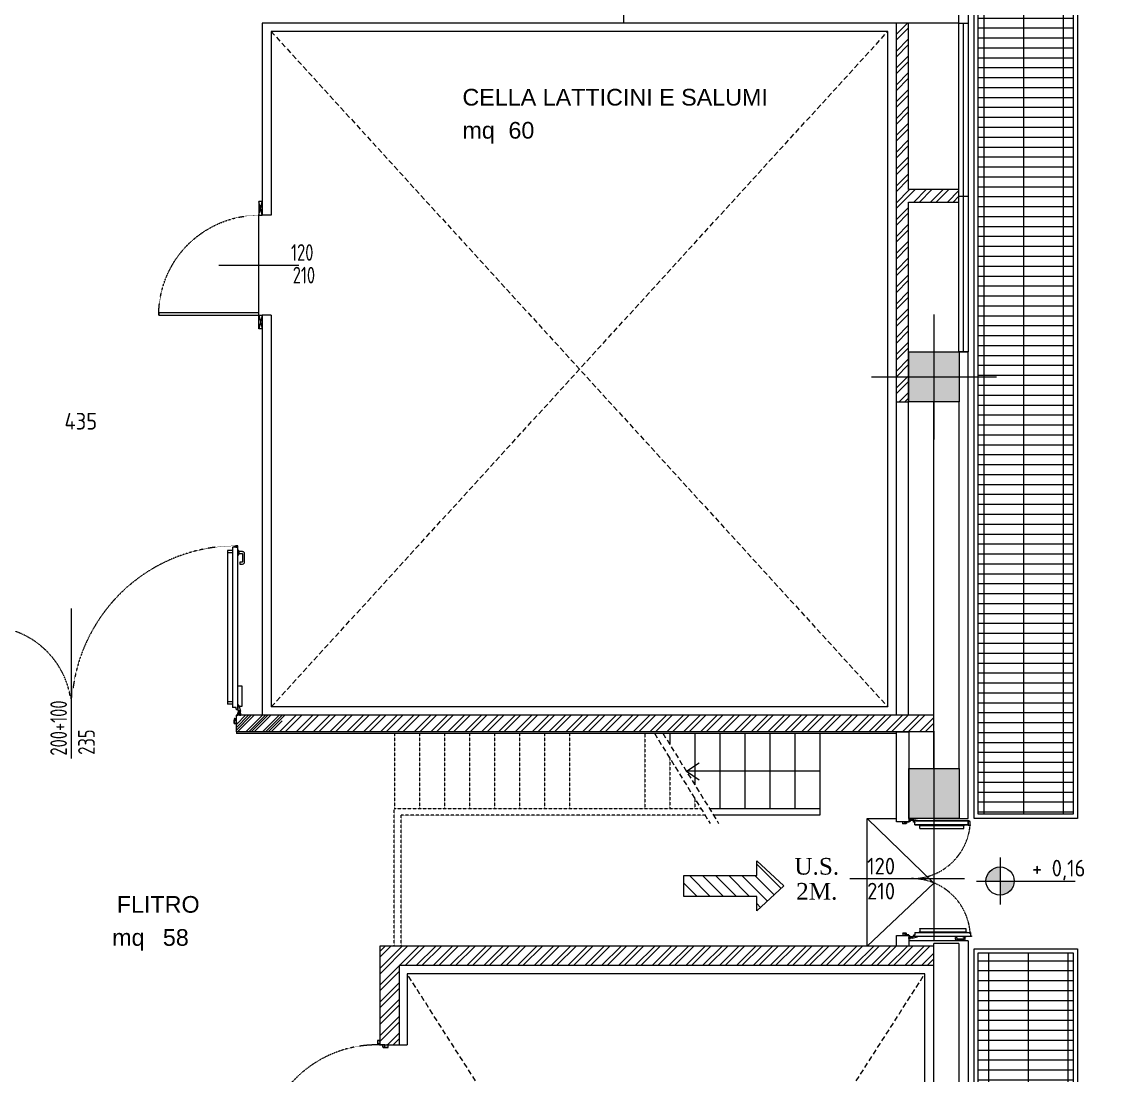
# Model space of a CAD drawing. Header units: millimetres. Extents: x 8265 to 78888, y 1905 to 34251.
# Drawn here: x 44961 to 46272, y 25415 to 26679 of the extents above; entities that cross this region are included whole.
import ezdxf
from ezdxf.enums import TextEntityAlignment as Align

# ---------------------------------------------------------------- set-up
doc = ezdxf.new("R2010")
doc.units = ezdxf.units.MM
for name, pattern in [('HIDDEN', [9.525, 6.35, -3.175]), ('HIDDEN3', [0.25, 0.125, -0.125]), ('HIDDEN4', [0.125, 0.025, -0.1]), ('HIDEGIO', [5000, 2500, -2500]), ('Tratteggio', [1.25, 0.75, -0.5])]:
    doc.linetypes.add(name, pattern=pattern)
doc.layers.get('Defpoints').update_dxf_attribs({"lineweight": 0})
for name, color, linetype, lineweight in [('410_STRUTTURE_001-AM_0', 7, 'Continuous', 0), ('420_MURATURE_001-AM_0', 4, 'Continuous', 0), ('430_TAVOLATI_001-AM_0', 3, 'Continuous', 0), ('435_PARETI_CELLA_001-AM_0', 2, 'Continuous', 0), ('437_RIVESTIMENTI_001-AM_0', 13, 'Continuous', 0), ('439_TESTI_SERRAMENTI_001-AM_0', 11, 'Continuous', 0), ('440_SIMBOLI_001-AM_0', 31, 'Continuous', 0), ('441_SERRAMENTI_001-AM_0', 1, 'Continuous', 0), ('443_GRIGLIE_AERAZIONE_001-AM_0', 6, 'Continuous', 0), ('445_QUOTE_ALTIMETRICHE_001-AM_0', 2, 'Continuous', 0), ('448_RAMPE_SCALE_ASCENS_001-AM_0', 216, 'Continuous', 0), ('454_PROIEZIONI_001-AM_0', 61, 'HIDDEN', 0), ('464_LAY_OUT_TQ_001-AM_0', 2, 'Continuous', 0), ('471_TESTI_POLIGONI_001-AM_0', 221, 'Continuous', 0), ('480_CAMPITURE_SIMB_REI_001-AM_0', 30, 'Continuous', 0), ('AM_0', 7, 'Continuous', 50)]:
    doc.layers.add(name, color=color, linetype=linetype, lineweight=lineweight)
doc.styles.add('AREA', font='arial.ttf', dxfattribs={"height": 30})
doc.styles.add('ROMANTIC', font='romantic.ttf')
doc.styles.get("Standard").update_dxf_attribs({"font": 'isocp.shx'})
doc.dimstyles.new('quote al 100', dxfattribs={"dimscale": 100, "dimtxt": 0.2, "dimasz": 0.1, "dimexe": 0.1, "dimexo": 0.5, "dimgap": 0.1, "dimtad": 0, "dimdec": 0, "dimrnd": 0.5, "dimdsep": 46, "dimtxsty": 'Standard', "dimblk": 'ARCHTICK', "dimcen": 0.1, "dimse1": 1, "dimse2": 1, "dimclrd": 256, "dimclre": 256, "dimclrt": 256, "dimadec": 0, "dimazin": 2, "dimtp": 0.1, "dimtm": 0.1, "dimtfac": 0.71, "dimtdec": 0, "dimtmove": 1, "dimatfit": 1, "dimldrblk": 'DOT', "dimfxl": 1, "dimtzin": 0, "dimlwd": -1, "dimlwe": -1, "dimarcsym": 0})
doc.dimstyles.new('Quote Svl', dxfattribs={"dimscale": 100, "dimtxt": 0.2, "dimasz": 0.15, "dimexe": 0, "dimexo": 0.2, "dimgap": 0.1, "dimtad": 1, "dimdec": 0, "dimrnd": 5, "dimdsep": 46, "dimtxsty": 'Standard', "dimblk": 'ARCHTICK', "dimcen": 0.2, "dimse1": 1, "dimse2": 1, "dimsd1": 1, "dimsd2": 1, "dimclrd": 256, "dimclre": 256, "dimclrt": 256, "dimadec": 0, "dimazin": 2, "dimtp": 0.1, "dimtm": 0.1, "dimtfac": 0.71, "dimtdec": 0, "dimtmove": 0, "dimatfit": 3, "dimldrblk": 'ARCHTICK', "dimfxl": 0, "dimtzin": 0, "dimlwd": -1, "dimlwe": -1, "dimarcsym": 0})

# ---------------------------------------------------------------- blocks, each defined once
blk = doc.blocks.new('FRECCIA US ORIZZONTALE')
h = blk.add_hatch()
h.set_pattern_fill('ANSI31', color=256, scale=7, style=0)
h.set_pattern_definition([(45, (-5619.863, -3114.928), (-15.71545, 15.71545), [])])
h.paths.add_polyline_path([(0, 0), (-60, 65), (-25, 65), (-25, 240), (25, 240), (25, 65), (60, 65)])
blk.add_lwpolyline([(0, 0), (-60, 65), (-25, 65), (-25, 240), (25, 240), (25, 65), (60, 65)], close=True)
blk = doc.blocks.new('US')
at = {"rotation": 270}
blk.add_blockref('FRECCIA US ORIZZONTALE', (50, 0), dxfattribs=at)
blk = doc.blocks.new('Quota serramento H20')
for p in [(-15, 0), (15, 0)]:
    blk.add_attdef('000', text='', height=20, rotation=90).set_placement(p, align=Align.MIDDLE)
blk = doc.blocks.new('PORTA REI CELLA 120 - open 180°')
at = {"layer": '441_SERRAMENTI_001-AM_0', "ltscale": 20}
for p, q in [((0, 3.7), (0, 4.9)), ((0.8, -0.3), (3.8, -0.3)), ((3.9, -2.8), (3.9, -0.5)), ((5.6, -0.3), (5.6, -0.3)), ((64.4, -68.9), (-72.9, -68.9))]:
    blk.add_line(p, q, dxfattribs=at)
at = {"layer": '441_SERRAMENTI_001-AM_0', "linetype": 'ByBlock', "ltscale": 20}
blk.add_line((4.4, -3.5), (9.7, -3.5), dxfattribs=at)
at = {"layer": '441_SERRAMENTI_001-AM_0'}
for p, q in [((-12.3, -273.8), (-12.3, -143)), ((-8.4, -142.7), (-12, -142.7)), ((-8.1, -140.6), (-8.1, -142.4)), ((-6.3, -140.3), (-7.8, -140.3)), ((-6, -146.6), (-6, -140.6)), ((-6, -140.8), (-6, -145.3)), ((-5.5, -136.8), (-5, -136.3)), ((-5.5, -138.3), (-5.5, -136.8)), ((-5, -138.8), (-5.5, -138.3)), ((-5.5, -138.3), (-5.5, -140.3)), ((-5, -136.3), (-2.5, -136.3)), ((-5, -137.5), (-3.5, -137.5)), ((-3.5, -138.8), (-5, -138.8)), ((-2.5, -138.8), (-5, -138.8)), ((-5, -145.3), (-3.1, -138.8)), ((-4, -137.5), (-4.5, -137.5)), ((-4.2, -138.4), (-4.2, -136.8)), ((-2.5, -136.3), (-3.6, -136.3)), ((-2.5, -139.3), (-2.5, -135.3)), ((-2.5, -135.3), (-0.3, -135.3)), ((0, -139.3), (-2.5, -139.3)), ((-2.2, -135.5), (-2.2, -139)), ((0, -135.5), (-2.2, -135.5)), ((-2.2, -139), (-0.3, -139)), ((-0.3, -135.3), (-0.3, -133.8)), ((-0.3, -133.8), (5.7, -133.8)), ((-0.3, -139), (-0.3, -137.8)), ((0, -137.8), (-0.3, -137.8)), ((0, -134), (0, -135.5)), ((5.8, -134), (0, -134)), ((0, -137.8), (0, -139.3)), ((3.9, -132), (3.9, -133.5)), ((4.4, -131.4), (9.7, -131.4)), ((9.7, -131.5), (5.8, -131.5)), ((5.8, -133.7), (5.8, -131.8)), ((6, -131.8), (6, -133.8)), ((8.6, -134), (8.6, -133.9)), ((9.7, -133.9), (8.6, -133.9)), ((8.6, -134), (9.7, -134)), ((9.8, -133.7), (9.8, -131.6)), ((10, -131.6), (10, -133.7)), ((-18.3, -270.3), (-18.3, -146.6)), ((-12.3, -146.6), (-18.3, -146.6)), ((-12.3, -149.6), (-18.3, -149.6)), ((-6, -145.3), (-5, -145.3)), ((-6, -145.9), (-6, -276.3)), ((-3.8, -253.8), (-0.3, -253.8)), ((-3.8, -256.1), (-3.8, -253.8)), ((-0.8, -256.1), (-3.8, -256.1)), ((-0.3, -265.9), (-0.3, -256.6)), ((2, -256.1), (2, -266.4)), ((-12.3, -267.3), (-18.3, -267.3)), ((-12.3, -270.3), (-18.3, -270.3)), ((-12.3, -267.6), (-12.3, -264.9)), ((-12.3, -270.3), (-12.3, -267.6)), ((-8.4, -274.1), (-12, -274.1)), ((-10.9, -274.3), (-10.9, -274.1)), ((-8.4, -274.3), (-10.9, -274.3)), ((-10.4, -274.3), (-9.2, -275.6)), ((-9.2, -275.6), (-9.2, -274.3)), ((-8.9, -274.3), (-8.9, -275.6)), ((-8.4, -274.1), (-8.4, -274.3)), ((-8.1, -276.3), (-8.1, -274.4)), ((-6, -267.6), (-6, -264.9)), ((-6, -264.9), (-4.9, -264.9)), ((-6, -270.3), (-6, -267.6)), ((-4.9, -270.3), (-6, -270.3)), ((-4.9, -264.9), (-4.9, -270.3)), ((-4.9, -266.4), (-0.8, -266.4)), ((-4.9, -267.6), (-4.9, -266.4)), ((-4.9, -268.7), (-4.9, -267.6)), ((-0.3, -268.7), (-4.9, -268.7)), ((-8.9, -275.6), (-9.2, -275.6)), ((-6.3, -276.6), (-7.8, -276.6))]:
    blk.add_line(p, q, dxfattribs=at)
at = {"layer": '441_SERRAMENTI_001-AM_0', "ltscale": 20}
blk.add_lwpolyline([(0, 0.5), (0, 1.4), (-2.2, 1.4), (-2.2, 4.9), (-0.3, 4.9), (-0.3, 3.7), (0, 3.7), (0, 5.1), (-2.5, 5.1), (-2.5, 1.2), (-0.3, 1.2), (-0.3, -0.3), (5.7, -0.3, -0.414214), (5.8, -0.4), (5.8, -3, -0.414214), (5.7, -3.1), (4.1, -3.1), (4.1, -3.3), (4.1, -3.5), (9.7, -3.5, 0.414214), (10, -3.2), (10, -0.3, 0.414214), (9.7, 0), (8.6, 0), (8.6, -0.2), (9.7, -0.2, -0.414214), (9.8, -0.3), (9.8, -3.2, -0.414214), (9.7, -3.3), (5.8, -3.3, 0.414214), (6, -3.1), (6, -0.3, 0.414214), (5.8, 0), (0, 0), (0, 1.2)], format="xyb", dxfattribs=at)
at = {"layer": '441_SERRAMENTI_001-AM_0', "linetype": 'ByBlock', "ltscale": 20}
blk.add_lwpolyline([(4.4, -3.5), (8.4, -3.5)], dxfattribs=at)
at = {"layer": '441_SERRAMENTI_001-AM_0'}
blk.add_lwpolyline([(5.7, -131.8), (4.1, -131.8), (4.1, -131.4), (8.4, -131.4)], dxfattribs=at)
at = {"layer": '441_SERRAMENTI_001-AM_0', "linetype": 'HIDDEN4', "ltscale": 0.2}
blk.add_lwpolyline([(-6, -144.4), (-1, -144.4), (-1, -168.4), (-6, -168.4)], dxfattribs=at)
at = {"layer": '441_SERRAMENTI_001-AM_0', "linetype": 'HIDDEN4'}
blk.add_arc((-3.4, -138.4), 138.2, 88.6966, 268.4846, dxfattribs=at)
at = {"layer": '441_SERRAMENTI_001-AM_0', "ltscale": 20}
for centre, start, end in [((4.1, -0.5), 90, 180), ((4.1, -2.8), 180, 270)]:
    blk.add_arc(centre, 0.25, start, end, dxfattribs=at)
at = {"layer": '441_SERRAMENTI_001-AM_0'}
for centre, radius, start, end in [((-12, -143), 0.3, 90, 180), ((-8.4, -142.4), 0.3, 270, 0), ((-7.8, -140.6), 0.3, 90, 180), ((-6.3, -140.6), 0.3, 0, 90), ((-6, -140.3), 0.5, 270, 0), ((4.1, -132), 0.25, 90, 180), ((4.1, -133.5), 0.25, 180, 270), ((5.7, -131.8), 0.1, 0, 90), ((5.7, -133.7), 0.1, 270, 0), ((5.8, -131.8), 0.25, 0, 90), ((5.8, -133.8), 0.25, 270, 0), ((9.7, -131.6), 0.3, 0, 90), ((9.7, -131.6), 0.15, 0, 90), ((9.7, -133.7), 0.3, 270, 0), ((9.7, -133.7), 0.15, 270, 0), ((-0.8, -256.6), 0.5, 0, 90), ((-0.3, -256.1), 2.3, 0, 90), ((-12, -273.8), 0.3, 180, 270), ((-8.4, -274.4), 0.3, 0, 90), ((-0.8, -265.9), 0.5, 270, 0), ((-0.3, -266.4), 2.3, 270, 0), ((-7.8, -276.3), 0.3, 180, 270), ((-6.3, -276.3), 0.3, 270, 0)]:
    blk.add_arc(centre, radius, start, end, dxfattribs=at)
blk = doc.blocks.new('SUP-LOC')
at = {"style": 'AREA'}
blk.add_text('mq', height=20, dxfattribs=at).set_placement((7.7, -17.4))
for tag, p in [('NAME_LOC', (7.7, 22.3)), ('AREA_AREA', (62.9, -17.4))]:
    blk.add_attdef(tag, p, '', height=20, dxfattribs=at)
blk = doc.blocks.new('PORTA-CELLA_GIR-120')
blk.add_line((60, -52), (60, 44))
at = {"linetype": 'HIDDEN4'}
blk.add_line((0, -4), (120, -4), dxfattribs=at)
at = {"linetype": 'Continuous'}
for points in [[(0, 0), (-16.5, -4)], [(0, -4), (-16.5, 0)], [(120, -4), (136.5, 0)], [(120, 0), (136.5, -4)]]:
    blk.add_lwpolyline(points, dxfattribs=at)
for points in [[(0, 0), (-16.5, 0), (-16.5, -4), (0, -4)], [(120, 0), (136.5, 0), (136.5, -4), (120, -4)]]:
    blk.add_lwpolyline(points, close=True, dxfattribs=at)
blk.add_lwpolyline([(0, -4), (3, -4), (3, -124), (0, -124)], close=True)
at = {"linetype": 'HIDDEN4'}
blk.add_arc((0, -4), 120, 270, 0, dxfattribs=at)
blk = doc.blocks.new('SUP-LOC1')
at = {"color": 0, "style": 'AREA'}
blk.add_text('mq', height=40, dxfattribs=at).set_placement((4.3, -34.8))
for tag, p in [('NAME_LOC', (15.4, 44.6)), ('AREA_AREA', (125.9, -34.8))]:
    blk.add_attdef(tag, p, '', height=40, dxfattribs=at)
blk = doc.blocks.new('_ArchTick')
at = {"layer": 'AM_0', "color": 0, "const_width": 0.15}
blk.add_lwpolyline([(-0.5, -0.5), (0.5, 0.5)], dxfattribs=at)
blk = doc.blocks.new('*D291')
at = {"layer": '464_LAY_OUT_TQ_001-AM_0', "transparency": 16777216}
for p, q in [((46325.3, 27352.8), (46325.3, 23131.8)), ((46325.3, 19367.4), (46325.3, 22984.1))]:
    blk.add_line(p, q, dxfattribs=at)
at = {"layer": 'Defpoints', "color": 0, "transparency": 16777216}
for p in [(46098.3, 27352.8, -17.9), (46325.3, 27352.8), (46095.6, 19367.4, -17.9)]:
    blk.add_point(p, dxfattribs=at)
at = {"layer": '464_LAY_OUT_TQ_001-AM_0', "transparency": 16777216, "xscale": 30, "yscale": 30, "zscale": 30}
for p, rotation in [((46325.3, 27352.8), 90), ((46325.3, 19367.4), 270)]:
    blk.add_blockref('_ArchTick', p, dxfattribs=dict(at, rotation=rotation))
at = {"layer": '464_LAY_OUT_TQ_001-AM_0', "transparency": 16777216, "insert": (46325.3, 23058), "char_height": 50, "attachment_point": 5, "rotation": 90}
blk.add_mtext('7986', dxfattribs=at)
blk = doc.blocks.new('_Dot')
at = {"color": 0, "linetype": 'ByBlock', "lineweight": -2}
blk.add_line((-0.5, 0), (-1, 0), dxfattribs=at)
at = {"color": 0, "linetype": 'ByBlock', "const_width": 0.5}
blk.add_lwpolyline([(-0.25, 0, 1), (0.25, 0, 1)], format="xyb", close=True, dxfattribs=at)
blk = doc.blocks.new('*D273')
at = {"layer": 'Defpoints', "color": 0, "transparency": 16777216}
for p in [(44813.7, 26179.3, 5.5), (45248.7, 26179.6, -17.8), (45248.7, 26179.6)]:
    blk.add_point(p, dxfattribs=at)
at = {"layer": '464_LAY_OUT_TQ_001-AM_0', "transparency": 16777216, "insert": (45031.2, 26199.6), "char_height": 20, "attachment_point": 5}
blk.add_mtext('435', dxfattribs=at)
blk = doc.blocks.new('*D274')
at = {"layer": 'Defpoints', "color": 0, "transparency": 16777216}
for p in [(45304.2, 27299.7, -21), (45305.1, 26677.4, -1.3), (45315.4, 26677.4)]:
    blk.add_point(p, dxfattribs=at)
at = {"layer": '464_LAY_OUT_TQ_001-AM_0', "transparency": 16777216, "insert": (45295.4, 26988.5), "char_height": 20, "attachment_point": 5, "rotation": 90}
blk.add_mtext('620', dxfattribs=at)
blk = doc.blocks.new('QUOTA_ALT')
for points in [[(0, 0), (0, 22.5, 0.414214), (-22.5, 0)], [(22.5, 0), (0, 0), (0, -22.5, 0.414214)]]:
    blk.add_hatch(color=256).paths.add_polyline_path(points)
for p, q in [((0, 37.5), (0, -37.5)), ((-37.5, 0), (120, 0))]:
    blk.add_line(p, q)
blk.add_circle((0, 0), 22.5)
blk.add_attdef('QUOTA', text='', height=22.5).set_placement((120, 7.5), align=Align.RIGHT)

msp = doc.modelspace()

# ---------------------------------------------------------------- hatches: boundary and pattern name
at = {"layer": '410_STRUTTURE_001-AM_0'}
for points in [[(46024.6, 26222.8), (46024.6, 26282.8), (46084.8, 26282.8), (46084.8, 26222.8)], [(46024.6, 25722.8), (46024.6, 25782.8), (46084.8, 25782.8), (46084.8, 25722.8)]]:
    msp.add_hatch(color=256, dxfattribs=at).paths.add_polyline_path(points)
at = {"layer": '443_GRIGLIE_AERAZIONE_001-AM_0'}
h = msp.add_hatch(dxfattribs=at)
h.set_pattern_fill('GRATE', color=253, scale=15, style=0)
h.set_pattern_definition([(0, (34637.194, 18313.302), (0, 11.90625), []), (90, (34637.194, 18313.3), (-47.625, 3e-15), [])])
h.paths.add_polyline_path([(46221.8, 26788), (46107.8, 26788), (46107.8, 25728), (46221.8, 25728)])
h = msp.add_hatch(dxfattribs=at)
h.set_pattern_fill('GRATE', color=253, scale=15, style=0)
h.set_pattern_definition([(0, (49692.392, 18313.302), (0, 11.90625), []), (90, (49692.39, 18313.3), (-47.625, 3e-15), [])])
h.paths.add_polyline_path([(46221.8, 25561.6), (46107.8, 25561.6), (46107.8, 23203), (46221.8, 23203)])
at = {"layer": '480_CAMPITURE_SIMB_REI_001-AM_0'}
h = msp.add_hatch(dxfattribs=at)
h.set_pattern_fill('ANSI32', color=256, scale=1.5, style=0)
h.set_pattern_definition([(45, (27386.123, 12328.103), (-10.102788, 10.102788), []), (45, (27392.858, 12328.103), (-10.102788, 10.102788), [])])
h.paths.add_polyline_path([(41241.6, 27302.2), (41244.6, 27302.2), (41244.6, 27322.2), (41229.6, 27322.2), (41229.6, 27255.2), (41264.6, 27255.2), (41264.6, 27272.2), (41241.6, 27272.2)])
h.paths.add_polyline_path([(41264.4, 27082), (41244.4, 27082), (41244.4, 26283.2), (41264.4, 26283)])
h.paths.add_polyline_path([(41910.9, 26242.2), (41890.9, 26242.2), (41890.9, 26243.1), (41334.6, 26243.1), (41334.6, 26223.2), (41910.9, 26223.2)])
h.paths.add_polyline_path([(41910.9, 26591.8), (41890.9, 26591.8), (41890.9, 26243.1), (41910.9, 26243.1)])
h.paths.add_polyline_path([(42120.3, 26591.8), (41910.9, 26591.8), (41910.9, 26571.8), (42120.3, 26571.8)])
h.paths.add_polyline_path([(42712.3, 26591.8), (42254.3, 26591.8), (42254.3, 26571.8), (42692.3, 26571.8), (42692.3, 26571.8), (42712.3, 26571.8)])
h.paths.add_polyline_path([(42712.3, 26302.7), (42712.3, 26571.8), (42692.3, 26571.8), (42692.3, 26282.8), (42712.3, 26282.8)])
h.paths.add_polyline_path([(42727, 26302.7), (42712.3, 26302.7), (42712.3, 26282.8), (42727, 26282.8)])
h.paths.add_polyline_path([(42965.7, 26302.8), (42945.7, 26302.8), (42931, 26302.8), (42931, 26282.8), (42965.7, 26282.8)])
h.paths.add_polyline_path([(42965.7, 26508.4), (42945.7, 26508.4), (42945.7, 26302.8), (42965.7, 26302.8)])
h.paths.add_polyline_path([(43363.3, 26508.4), (42965.7, 26508.4), (42965.7, 26488.4), (43363.3, 26488.4)])
h.paths.add_polyline_path([(44271.5, 26508.4), (43500.3, 26508.4), (43500.3, 26488.4), (44271.5, 26488.4)])
h.paths.add_polyline_path([(44812.1, 26508.4), (44408.5, 26508.4), (44408.5, 26488.4), (44812.1, 26488.4)])
h.paths.add_polyline_path([(44812.1, 26488.4), (44792.1, 26488.4), (44792.1, 25480.4), (44812.1, 25480.4)])
h.paths.add_polyline_path([(44922.3, 25846.8), (44812.1, 25846.8), (44812.1, 25826.8), (44922.3, 25826.8)])
h.paths.add_polyline_path([(46054.6, 25846.8), (45217.8, 25846.8), (45217.8, 25826.8), (46054.6, 25826.8)])
h.paths.add_polyline_path([(45413, 25546.5), (45389.8, 25546.5), (45389.8, 25451.5), (45413, 25451.5)])
h.paths.add_polyline_path([(46054.6, 25569.8), (45389.8, 25569.8), (45389.8, 25546.5), (46054.6, 25546.5)])
h.paths.add_polyline_path([(45413, 25317.5), (45389.8, 25317.5), (45389.8, 25016), (45413, 25016)])
h.paths.add_polyline_path([(45389.8, 25039.2), (45376.7, 25039.2), (45376.7, 25016), (45389.8, 25016)])
h.paths.add_polyline_path([(45175.7, 25039.2), (45062.2, 25039.2), (45062.2, 25016), (45175.7, 25016)])
h.paths.add_polyline_path([(44928.2, 25039.2), (44792.1, 25039.2), (44792.1, 25016), (44928.2, 25016)])
h.paths.add_polyline_path([(44812.1, 25276.4), (44792.1, 25276.4), (44792.1, 25039.2), (44812.1, 25039.2)])
h = msp.add_hatch(dxfattribs=at)
h.set_pattern_fill('ANSI32', color=256, scale=1.5, style=0)
h.set_pattern_definition([(45, (33295.03, 18313.833), (-10.102788, 10.102788), []), (45, (33301.766, 18313.833), (-10.102788, 10.102788), [])])
h.paths.add_polyline_path([(46024.1, 26462.5), (46084.6, 26462.5), (46084.6, 26477.5), (46024.1, 26477.5), (46024.1, 26677.4), (46009.1, 26677.4), (46009.1, 26222.8), (46024.1, 26222.8)])
h = msp.add_hatch(dxfattribs=at)
h.set_pattern_fill('ANSI32', color=256, scale=1.5, style=0)
h.set_pattern_definition([(45, (35456.603, 18313.833), (-10.102788, 10.102788), []), (45, (35463.338, 18313.833), (-10.102788, 10.102788), [])])
h.paths.add_polyline_path([(45272.8, 25846.8), (45217.8, 25846.8), (45217.8, 25826.8), (45272.8, 25826.8)])

# ---------------------------------------------------------------- linework, layer by layer
at = {"layer": '410_STRUTTURE_001-AM_0'}
for p, q in [((46054.7, 26177.8), (46054.7, 26327.8)), ((45979.6, 26252.8), (46129.8, 26252.8)), ((46054.7, 25721), (46054.7, 25827.8))]:
    msp.add_line(p, q, dxfattribs=at)
for points in [[(46024.6, 26222.8), (46024.6, 26282.8), (46084.8, 26282.8), (46084.8, 26222.8)], [(46024.6, 25722.8), (46024.6, 25782.8), (46084.8, 25782.8), (46084.8, 25722.8)]]:
    msp.add_lwpolyline(points, close=True, dxfattribs=at)
at = {"layer": '420_MURATURE_001-AM_0'}
for p, q in [((45682.8, 26677.4), (45682.8, 27331.6)), ((46084.6, 26677.4), (46084.6, 27102.5)), ((46084.6, 26677.4), (45682.8, 26677.4)), ((46054.6, 25782.8), (46054.6, 26222.8)), ((46084.8, 25782.8), (46084.8, 26222.8)), ((46054.6, 25722.8), (46084.6, 25722.8)), ((46054.6, 24779.5), (46054.6, 25573.1)), ((46084.6, 25573.1), (46084.6, 24782.8))]:
    msp.add_line(p, q, dxfattribs=at)
at = {"layer": '420_MURATURE_001-AM_0', "linetype": 'ByBlock'}
msp.add_line((46084.6, 25573.1), (46054.6, 25573.1), dxfattribs=at)
at = {"layer": '430_TAVOLATI_001-AM_0', "linetype": 'Continuous'}
for p, q in [((46095.6, 27102.5), (46095.6, 26677.4)), ((46024.1, 26677.4), (46009.1, 26677.4)), ((46009.1, 26677.4), (46009.1, 26222.8)), ((46084.6, 26677.4), (46095.6, 26677.4)), ((46024.1, 26222.8), (46024.1, 26462.5)), ((46084.6, 26283), (46095.6, 26283)), ((46084.6, 26283), (46084.6, 26282.8)), ((46095.6, 25722.8), (46095.6, 26283)), ((46009.1, 26222.8), (46009.1, 25846.8)), ((46024.1, 25846.8), (46024.1, 26222.8)), ((46084.8, 25722.8), (46095.6, 25722.8)), ((46095.6, 25576), (46024.6, 25576)), ((46095.6, 25576), (46095.7, 23192.1))]:
    msp.add_line(p, q, dxfattribs=at)
at = {"layer": '430_TAVOLATI_001-AM_0'}
for p, q in [((46054.6, 25846.8), (45217.8, 25846.8)), ((46054.6, 25826.8), (45217.8, 25826.8)), ((46009.6, 25569.8), (46009.6, 25582.6)), ((46009.6, 25582.6), (46024.6, 25582.6)), ((46024.6, 25582.6), (46024.6, 25569.8))]:
    msp.add_line(p, q, dxfattribs=at)
at = {"layer": '430_TAVOLATI_001-AM_0', "linetype": 'HIDEGIO'}
for p, q in [((45217.8, 25826.8), (45217.8, 25846.8)), ((45389.8, 25569.8), (45389.8, 25451.5)), ((46054.6, 25569.8), (45389.8, 25569.8)), ((45413, 25546.5), (45413, 25451.5)), ((46054.6, 25546.5), (45413, 25546.5)), ((45389.8, 25451.5), (45413.1, 25451.5))]:
    msp.add_line(p, q, dxfattribs=at)
at = {"layer": '430_TAVOLATI_001-AM_0', "linetype": 'Continuous'}
for points in [[(46024.1, 26477.5), (46024.1, 26677.4)], [(46024.1, 26462.5), (46084.6, 26462.5), (46084.6, 26477.5), (46024.1, 26477.5)]]:
    msp.add_lwpolyline(points, dxfattribs=at)
at = {"layer": '430_TAVOLATI_001-AM_0'}
msp.add_lwpolyline([(46009.6, 25719), (46009.6, 25826.8), (46024.6, 25826.8), (46024.6, 25719), (46009.6, 25719)], dxfattribs=at)
at = {"layer": '435_PARETI_CELLA_001-AM_0', "linetype": 'ByBlock'}
for p, q in [((45682.8, 26677.4), (45248.7, 26677.4)), ((45248.7, 26677.4), (45248.7, 26446.8)), ((45248.7, 26677.4), (45248.7, 26446.8)), ((45999.4, 26667.4), (45259.4, 26667.4)), ((45259.4, 26667.4), (45259.4, 26446.8)), ((45999.4, 25856.8), (45999.4, 26667.4)), ((45259.4, 26446.7), (45248.7, 26446.7)), ((45259.4, 26326.8), (45248.7, 26326.8)), ((45248.7, 26326.8), (45248.7, 25846.8)), ((45259.4, 26326.8), (45259.5, 25856.8)), ((45999.4, 25856.8), (45259.5, 25856.8)), ((46043.6, 25536.5), (45422.6, 25536.5)), ((45422.6, 25536.5), (45422.6, 25451.5)), ((46043.6, 24793.5), (46043.6, 25536.5)), ((45413.1, 25451.5), (45422.6, 25451.5))]:
    msp.add_line(p, q, dxfattribs=at)
at = {"layer": '435_PARETI_CELLA_001-AM_0', "linetype": 'HIDDEN'}
for p, q in [((45259.4, 26667.4), (45999.4, 25856.8)), ((45259.5, 25856.8), (45999.4, 26667.4)), ((45422.6, 24565.4), (46043.6, 25536.5)), ((46043.6, 24565.4), (45422.6, 25536.5))]:
    msp.add_line(p, q, dxfattribs=at)
at = {"layer": '437_RIVESTIMENTI_001-AM_0'}
for p in [(45217.8, 25826.8), (46009.6, 25824.8)]:
    msp.add_line(p, (45217.8, 25824.8), dxfattribs=at)
at = {"layer": '440_SIMBOLI_001-AM_0'}
for p, q in [((46089.7, 26677.4), (46089.7, 26283)), ((46084.6, 26469.8), (46095.6, 26469.8))]:
    msp.add_line(p, q, dxfattribs=at)
msp.add_lwpolyline([(46084.6, 26677.4), (46095.6, 26677.4), (46095.6, 26283), (46084.6, 26283), (46084.6, 26677.4)], dxfattribs=at)
at = {"layer": '441_SERRAMENTI_001-AM_0', "linetype": 'Continuous'}
for p, q in [((45213.3, 26048.3), (45213.3, 25856.5)), ((45217.2, 26048.6), (45213.6, 26048.6)), ((45214.7, 26048.8), (45214.7, 26048.6)), ((45217.2, 26048.8), (45214.7, 26048.8)), ((45215.2, 26048.8), (45216.4, 26050.1)), ((45216.7, 26050.1), (45216.4, 26050.1)), ((45216.4, 26050.1), (45216.4, 26048.8)), ((45216.7, 26048.8), (45216.7, 26050.1)), ((45217.2, 26048.6), (45217.2, 26048.8)), ((45217.5, 26049.7), (45217.5, 26047.9)), ((45219.3, 26050), (45217.8, 26050)), ((45219.6, 25858.3), (45219.6, 26049.7)), ((45213.3, 26044.7), (45207.3, 26044.7)), ((45207.3, 26044.7), (45207.3, 25860.1)), ((45213.3, 26041.7), (45207.3, 26041.7)), ((45213.3, 26044.7), (45213.3, 26042)), ((45213.3, 26042), (45213.3, 26039.3)), ((45219.6, 26044.7), (45219.6, 26042)), ((45220.7, 26044.7), (45219.6, 26044.7)), ((45219.6, 26042), (45219.6, 26039.3)), ((45219.6, 26039.3), (45220.7, 26039.3)), ((45220.7, 26039.3), (45220.7, 26044.7)), ((45225.3, 26043.2), (45220.7, 26043.2)), ((45220.7, 26043.2), (45220.7, 26042)), ((45220.7, 26042), (45220.7, 26040.9)), ((45220.7, 26040.9), (45224.8, 26040.9)), ((45225.3, 26040.4), (45225.3, 26031.1)), ((45227.6, 26030.6), (45227.6, 26040.9)), ((45224.8, 26030.6), (45221.8, 26030.6)), ((45221.8, 26030.6), (45221.8, 26028.3)), ((45221.8, 26028.3), (45225.3, 26028.3)), ((45020.1, 25795), (45020.1, 25975)), ((45213.3, 25863.1), (45207.3, 25863.1)), ((45213.3, 25860.1), (45207.3, 25860.1)), ((45217.2, 25856.2), (45213.6, 25856.2)), ((45217.5, 25854.1), (45217.5, 25855.9)), ((45219.3, 25853.8), (45217.8, 25853.8)), ((45223.1, 25849.3), (45219.1, 25849.3)), ((45219.1, 25849.3), (45219.1, 25847)), ((45219.4, 25849), (45222.9, 25849)), ((45219.4, 25846.8), (45219.4, 25849)), ((45219.6, 25860.1), (45219.6, 25854.1)), ((45219.6, 25858.8), (45220.6, 25858.8)), ((45219.6, 25854.3), (45219.6, 25858.8)), ((45220.1, 25852.3), (45220.1, 25853.8)), ((45220.6, 25852.3), (45220.1, 25851.8)), ((45220.1, 25851.8), (45220.1, 25849.3)), ((45220.1, 25849.3), (45220.1, 25850.4)), ((45220.6, 25858.8), (45222.6, 25851.8)), ((45222.1, 25852.3), (45220.6, 25852.3)), ((45222.2, 25851), (45220.6, 25851)), ((45221.4, 25851.8), (45221.4, 25850.3)), ((45221.4, 25850.8), (45221.4, 25851.3)), ((45222.6, 25851.8), (45222.1, 25852.3)), ((45222.6, 25850.3), (45222.6, 25851.8)), ((45222.6, 25849.3), (45222.6, 25851.8)), ((45222.9, 25849), (45222.9, 25847)), ((45223.1, 25846.8), (45223.1, 25849.3)), ((45215.2, 25842.4), (45215.2, 25837.1)), ((45215.3, 25837.1), (45215.3, 25841)), ((45217.5, 25836.9), (45215.5, 25836.9)), ((45215.5, 25836.8), (45217.5, 25836.8)), ((45215.6, 25840.7), (45217.6, 25840.7)), ((45217.5, 25841), (45215.7, 25841)), ((45215.8, 25842.9), (45217.3, 25842.9)), ((45219.1, 25847), (45217.6, 25847)), ((45217.6, 25847), (45217.6, 25841.1)), ((45217.8, 25838.1), (45217.7, 25838.1)), ((45217.7, 25837.1), (45217.7, 25838.1)), ((45217.8, 25846.8), (45219.4, 25846.8)), ((45217.8, 25841), (45217.8, 25846.8)), ((45217.8, 25838.1), (45217.8, 25837.1)), ((45222.9, 25847), (45221.7, 25847)), ((45221.7, 25846.8), (45221.7, 25847)), ((45221.7, 25846.8), (45223.1, 25846.8))]:
    msp.add_line(p, q, dxfattribs=at)
at = {"layer": '441_SERRAMENTI_001-AM_0', "extrusion": (0, 0, -1)}
for p, q in [((46017.1, 25716.5), (46017.1, 25718.5)), ((46017.9, 25718.6), (46017.2, 25718.6)), ((46017.3, 25716.7), (46017.3, 25718.3)), ((46017.9, 25718.4), (46017.4, 25718.4)), ((46017.9, 25718.4), (46017.9, 25718.6)), ((46019.8, 25716.8), (46019.8, 25718.5)), ((46024.5, 25718.6), (46020, 25718.6)), ((46024.6, 25718.4), (46020.1, 25718.4)), ((46020.1, 25716.9), (46020.1, 25718.3)), ((46021.7, 25718.2), (46021.7, 25717.1)), ((46024.6, 25722.6), (46024.6, 25721.6)), ((46024.8, 25721.6), (46024.6, 25721.6)), ((46024.6, 25718.7), (46024.6, 25719.8)), ((46024.7, 25722.8), (46026.3, 25722.8)), ((46024.7, 25720), (46026.1, 25720)), ((46024.8, 25722.5), (46024.8, 25721.6)), ((46024.8, 25718.6), (46024.8, 25719.7)), ((46024.9, 25722.5), (46026.1, 25722.5)), ((46024.9, 25719.8), (46026.3, 25719.8)), ((46026.2, 25720.1), (46026.2, 25722.5)), ((46026.4, 25719.9), (46026.4, 25722.6)), ((46028.3, 25722.4), (46026.4, 25722.4)), ((46028.3, 25720.5), (46026.4, 25720.5)), ((46028.5, 25721.5), (46027.3, 25721.5)), ((46027.9, 25722.1), (46027.9, 25720.9)), ((46028.7, 25722), (46028.3, 25722.4)), ((46028.3, 25720.5), (46028.7, 25720.9)), ((46028.8, 25720.4), (46028.3, 25720.5)), ((46028.4, 25722.3), (46034.8, 25720.8)), ((46028.7, 25720.9), (46028.7, 25722)), ((46029.9, 25720.4), (46028.8, 25720.4)), ((46029.9, 25718.6), (46029.9, 25719.9)), ((46030, 25718.6), (46030, 25719.9)), ((46096.9, 25720), (46030.1, 25720)), ((46096.9, 25719.9), (46030.1, 25719.9)), ((46031.5, 25718.6), (46030.1, 25718.6)), ((46031.5, 25718.5), (46030.1, 25718.5)), ((46031.6, 25715.5), (46031.6, 25718.3)), ((46031.8, 25715.5), (46031.8, 25718.3)), ((46034.8, 25720), (46034.8, 25720.8)), ((46095.8, 25715.5), (46095.8, 25719.2)), ((46095.9, 25715.3), (46095.9, 25719.3)), ((46098.2, 25719.3), (46095.9, 25719.3)), ((46096.9, 25719.4), (46096, 25719.4)), ((46097, 25719.4), (46097, 25719.9)), ((46097.1, 25719.3), (46097.1, 25719.9)), ((46098.2, 25715.3), (46098.2, 25719.3)), ((46021.4, 25716.4), (46017.2, 25716.4)), ((46021.4, 25716.6), (46017.4, 25716.6)), ((46021.4, 25716.8), (46020.1, 25716.8)), ((46021.4, 25716.4), (46021.4, 25716.8)), ((46021.5, 25716.8), (46021.4, 25716.8)), ((46095.8, 25715.4), (46031.8, 25715.4)), ((46031.8, 25715.3), (46095.9, 25715.3)), ((46036.9, 25714.7), (46036.9, 25715.3)), ((46037.1, 25714.6), (46091, 25714.6)), ((46037.7, 25711), (46037.7, 25714.6)), ((46037.8, 25710.8), (46090.3, 25710.8)), ((46090.4, 25711), (46090.4, 25714.6)), ((46091.2, 25714.7), (46091.2, 25715.3)), ((46095.6, 25714.6), (46095.6, 25715.3)), ((46095.9, 25715.3), (46095.6, 25715.3)), ((46098.6, 25714.6), (46095.6, 25714.6)), ((46098.6, 25715.3), (46098.2, 25715.3)), ((46098.6, 25714.6), (46098.6, 25715.3)), ((46031.6, 25586.2), (46031.6, 25583.3)), ((46031.8, 25586.3), (46098.3, 25586.3)), ((46031.8, 25586.2), (46098.3, 25586.2)), ((46031.8, 25586.2), (46031.8, 25583.3)), ((46036.9, 25586.9), (46036.9, 25586.3)), ((46037.1, 25587.1), (46093.6, 25587.1)), ((46037.7, 25590.7), (46037.7, 25587.1)), ((46037.8, 25590.8), (46092.8, 25590.8)), ((46093, 25590.7), (46093, 25587.1)), ((46093.7, 25586.9), (46093.7, 25586.3)), ((46098.4, 25586.2), (46098.4, 25582.3)), ((46098.5, 25586.2), (46098.5, 25582.3)), ((46017.1, 25585.1), (46017.1, 25583.1)), ((46021.4, 25585.2), (46017.2, 25585.2)), ((46017.9, 25583), (46017.2, 25583)), ((46017.3, 25584.9), (46017.3, 25583.3)), ((46021.4, 25585), (46017.4, 25585)), ((46017.9, 25583.2), (46017.4, 25583.2)), ((46017.9, 25583.2), (46017.9, 25583)), ((46019.8, 25584.8), (46019.8, 25583.1)), ((46024.5, 25583), (46020, 25583)), ((46021.4, 25584.8), (46020.1, 25584.8)), ((46020.1, 25584.7), (46020.1, 25583.3)), ((46024.6, 25583.2), (46020.1, 25583.2)), ((46021.4, 25585.2), (46021.4, 25584.8)), ((46021.5, 25584.8), (46021.4, 25584.8)), ((46021.7, 25583.4), (46021.7, 25584.5)), ((46024.6, 25582.9), (46024.6, 25581.8)), ((46024.8, 25580), (46024.6, 25580)), ((46024.6, 25579), (46024.6, 25580)), ((46024.7, 25581.6), (46026.1, 25581.6)), ((46024.7, 25578.8), (46026.3, 25578.8)), ((46024.8, 25583), (46024.8, 25581.9)), ((46024.8, 25579.1), (46024.8, 25580)), ((46024.9, 25581.8), (46026.3, 25581.8)), ((46024.9, 25579.1), (46026.1, 25579.1)), ((46026.2, 25581.5), (46026.2, 25579.1)), ((46026.4, 25581.7), (46026.4, 25579)), ((46028.3, 25581.1), (46026.4, 25581.1)), ((46028.3, 25579.2), (46026.4, 25579.2)), ((46028.5, 25580.2), (46027.3, 25580.2)), ((46027.9, 25579.6), (46027.9, 25580.8)), ((46028.8, 25581.2), (46028.3, 25581.1)), ((46028.3, 25581.1), (46028.7, 25580.7)), ((46028.7, 25579.6), (46028.3, 25579.2)), ((46028.4, 25579.3), (46034.8, 25580.8)), ((46028.7, 25580.7), (46028.7, 25579.6)), ((46029.9, 25581.2), (46028.8, 25581.2)), ((46029.9, 25583), (46029.9, 25581.7)), ((46030, 25583), (46030, 25581.7)), ((46031.5, 25583.1), (46030.1, 25583.1)), ((46031.5, 25583), (46030.1, 25583)), ((46030.1, 25581.7), (46099.5, 25581.7)), ((46030.1, 25581.6), (46099.5, 25581.6)), ((46034.8, 25581.6), (46034.8, 25580.8)), ((46080.5, 25578.5), (46080.5, 25580.2)), ((46080.5, 25580.2), (46082, 25580.2)), ((46082, 25580.2), (46082, 25578.5)), ((46082, 25578.5), (46090.3, 25578.5)), ((46090.3, 25577), (46082, 25577)), ((46089, 25580.8), (46089, 25581.6)), ((46093.2, 25580.8), (46089, 25580.8)), ((46090.3, 25580.8), (46090.3, 25578.5)), ((46091.8, 25580.8), (46091.8, 25578.5)), ((46093.2, 25581.6), (46093.2, 25580.8)), ((46098.5, 25582.3), (46099.5, 25582.3)), ((46098.5, 25582.2), (46099.5, 25582.2)), ((46099.5, 25582.1), (46099.5, 25581.7)), ((46099.6, 25582.1), (46099.6, 25581.7))]:
    msp.add_line(p, q, dxfattribs=at)
at = {"layer": '441_SERRAMENTI_001-AM_0'}
msp.add_line((45953.8, 25650.8), (46091.1, 25650.8), dxfattribs=at)
at = {"layer": '441_SERRAMENTI_001-AM_0', "linetype": 'Continuous'}
for points in [[(45219.6, 25857.9), (45224.6, 25857.9), (45224.6, 25881.9), (45219.6, 25881.9)], [(45215.6, 25841.1), (45215.6, 25842.7), (45215.2, 25842.7), (45215.2, 25838.4)]]:
    msp.add_lwpolyline(points, dxfattribs=at)
at = {"layer": '441_SERRAMENTI_001-AM_0', "linetype": 'HIDDEN4'}
for centre, radius, start, end in [((45217.6, 25852.4, -14.4), 197.6, 89.7333, 180.1222), ((44918.8, 25852, 5.7), 101.3, 0.5772, 173.6486)]:
    msp.add_arc(centre, radius, start, end, dxfattribs=at)
at = {"layer": '441_SERRAMENTI_001-AM_0', "linetype": 'Continuous'}
for centre, radius, start, end in [((45213.6, 26048.3, -4.3), 0.3, 90, 180), ((45217.2, 26048.9, -4.3), 0.3, 270, 0), ((45217.8, 26049.7, -4.3), 0.3, 90, 180), ((45219.3, 26049.7, -4.3), 0.3, 0, 90), ((45224.8, 26040.4, -4.3), 0.5, 0, 90), ((45225.3, 26040.9, -4.3), 2.3, 0, 90), ((45224.8, 26031.1, -4.3), 0.5, 270, 0), ((45225.3, 26030.6, -4.3), 2.3, 270, 0), ((45213.6, 25856.5, -4.3), 0.3, 180, 270), ((45217.2, 25855.9, -4.3), 0.3, 0, 90), ((45217.8, 25854.1, -4.3), 0.3, 180, 270), ((45219.3, 25854.1, -4.3), 0.3, 270, 0), ((45219.6, 25853.8, -4.3), 0.5, 0, 90), ((45215.5, 25837.1, -4.3), 0.3, 180, 270), ((45215.6, 25841, -4.3), 0.25, 180, 270), ((45215.5, 25837.1, -4.3), 0.15, 180, 270), ((45215.8, 25842.6, -4.3), 0.25, 90, 180), ((45215.7, 25841.1, -4.3), 0.1, 180, 270), ((45217.3, 25842.6, -4.3), 0.25, 0, 90), ((45217.5, 25841.1, -4.3), 0.1, 270, 0), ((45217.5, 25837.1, -4.3), 0.3, 270, 0), ((45217.5, 25837.1, -4.3), 0.15, 270, 0), ((45217.6, 25841, -4.3), 0.25, 270, 0)]:
    msp.add_arc(centre, radius, start, end, dxfattribs=at)
at = {"layer": '441_SERRAMENTI_001-AM_0', "extrusion": (0, 0, -1)}
for centre, major_axis, start_param, end_param in [((46017.2, 25718.5, 3.1), (-0.106, 0.106), 5.497787, 7.068583), ((46017, 25718.8, 3.1), (-0.196, 0.196), 1.613905, 3.098484), ((46017.4, 25718.3, 3.1), (-0.053, 0.053), 5.497787, 7.068583), ((46018, 25718.8, 3.1), (0.196, 0.196), 3.184701, 4.669281), ((46020, 25718.5, 3.1), (-0.106, 0.106), 5.497787, 7.068583), ((46020.1, 25718.3, 3.1), (-0.053, 0.053), 5.497787, 7.068583), ((46021.5, 25718.2, 3.1), (0.159, 0.159), -0.785398, 0.785398), ((46024.5, 25718.7, 3.1), (-0.053, 0.053), 2.356194, 3.926991), ((46024.7, 25722.6, 3.1), (-0.106, 0.106), 5.497787, 7.068583), ((46024.7, 25719.8, 3.1), (-0.106, 0.106), 5.497787, 7.068583), ((46024.6, 25718.6, 3.1), (-0.106, 0.106), 2.356194, 3.926991), ((46024.9, 25722.5, 3.1), (0.053, 0.053), 3.926991, 5.497787), ((46024.9, 25719.7, 3.1), (0.053, 0.053), 3.926991, 5.497787), ((46026.1, 25722.5, 3.1), (-0.053, 0.053), 0.785398, 2.356194), ((46026.1, 25720.1, 3.1), (-0.053, 0.053), 2.356194, 3.926991), ((46026.3, 25722.6, 3.1), (-0.106, 0.106), 0.785398, 2.356194), ((46026.3, 25719.9, 3.1), (0.106, 0.106), 0.785398, 2.356194), ((46027.9, 25721.5, 3.1), (-0.318, 0.318), 3.926991, 10.210176), ((46029.9, 25720, 3.1), (0.265, 0.265), -0.785398, 0.785398), ((46030.1, 25719.9, 3.1), (-0.106, 0.106), 5.497787, 7.068583), ((46030.1, 25718.6, 3.1), (0.106, 0.106), 2.356194, 3.926991), ((46030.1, 25719.9, 3.1), (0.0265, 0.0265), 3.926991, 5.497787), ((46030.1, 25718.6, 3.1), (0.0265, 0.0265), 2.356194, 3.926991), ((46031.5, 25718.3, 3.1), (0.186, 0.186), -0.785398, 0.785398), ((46031.5, 25718.3, 3.1), (0.106, 0.106), -0.785398, 0.785398), ((46096, 25719.2, 3.1), (-0.106, 0.106), 5.497787, 7.068583), ((46096.9, 25719.9, 3.1), (0.106, 0.106), -0.785398, 0.785398), ((46096.9, 25719.9, 3.1), (0.0265, 0.0265), -0.785398, 0.785398), ((46096.9, 25719.4, 3.1), (-0.0265, 0.0265), 2.356194, 3.926991), ((46017.2, 25716.5, 3.1), (0.106, 0.106), 2.356194, 3.926991), ((46017.4, 25716.7, 3.1), (-0.053, 0.053), 3.926991, 5.497787), ((46020, 25716.8, 3.1), (0.106, 0.106), 2.356194, 3.926991), ((46020.1, 25716.9, 3.1), (-0.053, 0.053), 3.926991, 5.497787), ((46021.5, 25717.1, 3.1), (-0.159, 0.159), 2.356194, 3.926991), ((46031.8, 25715.5, 3.1), (0.106, 0.106), 2.356194, 3.926991), ((46031.8, 25715.5, 3.1), (0.0265, 0.0265), 2.356194, 3.926991), ((46037.1, 25714.7, 3.1), (-0.106, 0.106), 3.926991, 5.497787), ((46037.8, 25711, 3.1), (-0.106, 0.106), 3.926991, 5.497787), ((46090.3, 25711, 3.1), (0.106, 0.106), 0.785398, 2.356194), ((46091, 25714.7, 3.1), (-0.106, 0.106), 2.356194, 3.926991), ((46095.8, 25715.5, 3.1), (-0.0265, 0.0265), 2.356194, 3.926991), ((46031.8, 25586.2, 3.1), (-0.106, 0.106), 5.497787, 7.068583), ((46031.8, 25586.2, 3.1), (-0.0265, 0.0265), 5.497787, 7.068583), ((46037.1, 25586.9, 3.1), (0.106, 0.106), 3.926991, 5.497787), ((46037.8, 25590.7, 3.1), (-0.106, 0.106), 5.497787, 7.068583), ((46092.8, 25590.7, 3.1), (0.106, 0.106), -0.785398, 0.785398), ((46093.6, 25586.9, 3.1), (0.106, 0.106), -0.785398, 0.785398), ((46098.3, 25586.2, 3.1), (0.106, 0.106), -0.785398, 0.785398), ((46098.3, 25586.2, 3.1), (0.0265, 0.0265), -0.785398, 0.785398), ((46017.2, 25585.1, 3.1), (-0.106, 0.106), 5.497787, 7.068583), ((46017.2, 25583.1, 3.1), (-0.106, 0.106), 3.926991, 5.497787), ((46017, 25582.8, 3.1), (0.196, 0.196), 0.043108, 1.527688), ((46017.4, 25584.9, 3.1), (0.053, 0.053), 3.926991, 5.497787), ((46017.4, 25583.3, 3.1), (-0.053, 0.053), 3.926991, 5.497787), ((46018, 25582.8, 3.1), (-0.196, 0.196), 4.755497, 6.240077), ((46020, 25584.8, 3.1), (-0.106, 0.106), 5.497787, 7.068583), ((46020, 25583.1, 3.1), (-0.106, 0.106), 3.926991, 5.497787), ((46020.1, 25584.7, 3.1), (0.053, 0.053), 3.926991, 5.497787), ((46020.1, 25583.3, 3.1), (-0.053, 0.053), 3.926991, 5.497787), ((46021.5, 25584.5, 3.1), (-0.159, 0.159), 0.785398, 2.356194), ((46021.5, 25583.4, 3.1), (0.159, 0.159), 0.785398, 2.356194), ((46024.5, 25582.9, 3.1), (0.053, 0.053), -0.785398, 0.785398), ((46024.6, 25583, 3.1), (0.106, 0.106), -0.785398, 0.785398), ((46024.7, 25581.8, 3.1), (0.106, 0.106), 2.356194, 3.926991), ((46024.7, 25579, 3.1), (0.106, 0.106), 2.356194, 3.926991), ((46024.9, 25581.9, 3.1), (0.053, 0.053), 2.356194, 3.926991), ((46024.9, 25579.1, 3.1), (-0.053, 0.053), 3.926991, 5.497787), ((46026.1, 25581.5, 3.1), (0.053, 0.053), -0.785398, 0.785398), ((46026.1, 25579.1, 3.1), (0.053, 0.053), 0.785398, 2.356194), ((46026.3, 25581.7, 3.1), (-0.106, 0.106), 0.785398, 2.356194), ((46026.3, 25579, 3.1), (0.106, 0.106), 0.785398, 2.356194), ((46027.9, 25580.2, 3.1), (0.318, 0.318), 2.356194490192222, 8.63937979737181), ((46030.1, 25583, 3.1), (0.106, 0.106), 3.926991, 5.497787), ((46030.1, 25581.7, 3.1), (0.106, 0.106), 2.356194, 3.926991), ((46029.9, 25581.6, 3.1), (-0.265, 0.265), 2.356194, 3.926991), ((46030.1, 25583, 3.1), (-0.0265, 0.0265), 5.497787, 7.068583), ((46030.1, 25581.7, 3.1), (0.0265, 0.0265), 2.356194, 3.926991), ((46031.5, 25583.3, 3.1), (0.106, 0.106), 0.785398, 2.356194), ((46031.5, 25583.3, 3.1), (-0.186, 0.186), 2.356194, 3.926991), ((46082, 25578.5, 3.1), (-1.06, 1.06), 3.926991, 5.497787), ((46090.3, 25578.5, 3.1), (-1.06, 1.06), 2.356194, 3.926991), ((46098.5, 25582.3, 3.1), (0.106, 0.106), 2.356194, 3.926991), ((46098.5, 25582.3, 3.1), (0.0265, 0.0265), 2.356194, 3.926991), ((46099.5, 25582.1, 3.1), (-0.106, 0.106), 0.785398, 2.356194), ((46099.5, 25582.1, 3.1), (0.0265, 0.0265), -0.785398, 0.785398), ((46099.5, 25581.7, 3.1), (0.106, 0.106), 0.785398, 2.356194), ((46099.5, 25581.7, 3.1), (0.0265, 0.0265), 0.785398, 2.356194)]:
    msp.add_ellipse(centre, major_axis=major_axis, ratio=1, start_param=start_param, end_param=end_param, dxfattribs=at)
at = {"layer": '441_SERRAMENTI_001-AM_0', "linetype": 'HIDDEN3'}
for centre, major_axis, start_param, end_param in [((46028, 25721.1, 3.1), (49.7, 49.7), 3.925005, 5.444865), ((46028, 25580.5, 3.1), (-49.7, 49.7), 3.979913, 5.499773)]:
    msp.add_ellipse(centre, major_axis=major_axis, ratio=1, start_param=start_param, end_param=end_param, dxfattribs=at)
at = {"layer": '443_GRIGLIE_AERAZIONE_001-AM_0', "ltscale": 0.01}
for points in [[(46102.8, 25723), (46102.8, 26793), (46226.8, 26793), (46226.8, 25723)], [(46102.8, 23198), (46102.8, 25566.6), (46226.8, 25566.6), (46226.8, 23198)]]:
    msp.add_lwpolyline(points, close=True, dxfattribs=at)
at = {"layer": '443_GRIGLIE_AERAZIONE_001-AM_0'}
for points in [[(46107.8, 25728), (46107.8, 26788), (46221.8, 26788), (46221.8, 25728)], [(46107.8, 23203), (46107.8, 25561.6), (46221.8, 25561.6), (46221.8, 23203)]]:
    msp.add_lwpolyline(points, close=True, dxfattribs=at)
at = {"layer": '448_RAMPE_SCALE_ASCENS_001-AM_0', "linetype": 'HIDDEN'}
for p, q in [((45719.2, 25825.3), (45786.1, 25717.1)), ((45729.4, 25825.3), (45796.3, 25717.1))]:
    msp.add_line(p, q, dxfattribs=at)
at = {"layer": '448_RAMPE_SCALE_ASCENS_001-AM_0', "ltscale": 0.2}
for q in [(45772.8, 25789.8), (45772.8, 25769.5)]:
    msp.add_line((45757.6, 25779.7), q, dxfattribs=at)
at = {"layer": '448_RAMPE_SCALE_ASCENS_001-AM_0'}
for p, q in [((45974.6, 25569.8), (45974.6, 25722.8)), ((46054.6, 25645.3), (45974.6, 25722.8)), ((45974.6, 25722.8), (46009.6, 25722.8)), ((46024.6, 25722.8), (46024.8, 25722.8)), ((46054.6, 25720.8), (46054.6, 25576)), ((46054.6, 25645.3), (45974.6, 25569.8))]:
    msp.add_line(p, q, dxfattribs=at)
at = {"layer": '448_RAMPE_SCALE_ASCENS_001-AM_0', "ltscale": 0.2}
for points in [[(45737.6, 25824.7), (45737.6, 25812)], [(45767.6, 25824.7), (45767.6, 25763.5)], [(45797.6, 25824.7), (45797.6, 25734.6)], [(45827.6, 25824.7), (45827.6, 25734.6)], [(45857.6, 25824.7), (45857.6, 25734.6)], [(45887.6, 25824.8), (45887.6, 25734.6)], [(45917.6, 25824.8), (45917.6, 25727.1)], [(45917.6, 25824.8), (45917.6, 25734.6)], [(45917.6, 25779.7), (45917.6, 25779.7), (45757.6, 25779.7)], [(45917.6, 25734.6), (45785.5, 25734.6)], [(45917.6, 25727.1), (45790.1, 25727.1)]]:
    msp.add_lwpolyline(points, dxfattribs=at)
at = {"layer": '454_PROIEZIONI_001-AM_0', "linetype": 'Tratteggio', "ltscale": 0.3}
for p, q in [((45407.2, 25569.8), (45407.2, 25734.6)), ((45415.7, 25569.8), (45415.7, 25727.1))]:
    msp.add_line(p, q, dxfattribs=at)
for points in [[(45407.6, 25824.8), (45407.6, 25734.6)], [(45437.6, 25824.8), (45437.6, 25734.6)], [(45467.6, 25824.8), (45467.6, 25734.6)], [(45497.6, 25824.8), (45497.6, 25734.6)], [(45527.6, 25824.8), (45527.6, 25734.6)], [(45557.6, 25824.8), (45557.6, 25734.6)], [(45587.6, 25824.8), (45587.6, 25734.6)], [(45617.6, 25824.8), (45617.6, 25734.6)], [(45707.6, 25824.7), (45707.6, 25734.6)], [(45707.6, 25824.7), (45707.6, 25734.6)], [(45737.6, 25795.6), (45737.6, 25734.6)], [(45767.6, 25747.1), (45767.6, 25734.6)], [(45775.3, 25734.6), (45407.2, 25734.6)], [(45780, 25727.1), (45415.7, 25727.1)]]:
    msp.add_lwpolyline(points, dxfattribs=at)
at = {"layer": '480_CAMPITURE_SIMB_REI_001-AM_0'}
msp.add_line((46009.1, 26222.8), (46024.1, 26222.8), dxfattribs=at)

# ---------------------------------------------------------------- block references
at = {"layer": '439_TESTI_SERRAMENTI_001-AM_0'}
ref = msp.add_blockref('Quota serramento H20', (45991.2, 25650.8), dxfattribs=dict(at, rotation=270))
ref.add_attrib('000', '120', dxfattribs={"layer": '0', "height": 20}).set_placement((45991.2, 25665.8), align=Align.MIDDLE)
ref.add_attrib('000', '210', dxfattribs={"layer": '0', "height": 20}).set_placement((45991.2, 25635.8), align=Align.MIDDLE)
at = {"layer": '441_SERRAMENTI_001-AM_0', "xscale": -1, "rotation": 270}
msp.add_blockref('PORTA-CELLA_GIR-120', (45248.7, 26326.8), dxfattribs=at)
at = {"layer": '441_SERRAMENTI_001-AM_0'}
msp.add_blockref('PORTA REI CELLA 120 - open 180°', (45389.8, 25451.5), dxfattribs=at)
at = {"layer": '445_QUOTE_ALTIMETRICHE_001-AM_0'}
ref = msp.add_blockref('QUOTA_ALT', (46133.9, 25647.9), dxfattribs=dict(at, xscale=0.75, yscale=0.75, zscale=0.75))
ref.add_attrib('QUOTA', '+ 0,16', dxfattribs={"layer": '0', "height": 20}).set_placement((46236.3, 25653.4), align=Align.RIGHT)
at = {"layer": '471_TESTI_POLIGONI_001-AM_0'}
msp.add_blockref('SUP-LOC', (45481.3, 26556.1), dxfattribs=at).add_auto_attribs({'NAME_LOC': 'CELLA LATTICINI E SALUMI', 'AREA_AREA': '60'})
at = {"layer": '471_TESTI_POLIGONI_001-AM_0', "xscale": 0.5, "yscale": 0.5, "zscale": 0.5}
msp.add_blockref('SUP-LOC1', (45066.7, 25587.6), dxfattribs=at).add_auto_attribs({'NAME_LOC': 'FLITRO', 'AREA_AREA': '58'})
at = {"layer": '480_CAMPITURE_SIMB_REI_001-AM_0', "xscale": 0.5, "yscale": 0.5, "zscale": 0.5, "rotation": 180}
msp.add_blockref('US', (45899.6, 25642), dxfattribs=at)

# ---------------------------------------------------------------- texts
at = {"layer": '439_TESTI_SERRAMENTI_001-AM_0', "linetype": 'Continuous', "width": 0.8}
for s, rotation, p in [('120', 0.0003, (45283.4, 26392.1, 4.2)), ('210', 0.0003, (45285.4, 26364.9, 4.2)), ('200+100', 89.9997, (45014.6, 25798.4, 5.7)), ('235', 89.9997, (45048, 25799.4, 5.7))]:
    msp.add_text(s, height=20, rotation=rotation, dxfattribs=at).set_placement(p)
at = {"layer": '480_CAMPITURE_SIMB_REI_001-AM_0', "linetype": 'Continuous', "style": 'ROMANTIC'}
for s, p in [('U.S.', (45914, 25665.6)), ('2M.', (45914, 25635.6))]:
    msp.add_text(s, height=20, dxfattribs=at).set_placement(p, align=Align.MIDDLE_CENTER)

# ---------------------------------------------------------------- dimensions: what is measured, and where the dimension line sits
at = {"layer": '464_LAY_OUT_TQ_001-AM_0'}
dim = msp.add_linear_dim(base=(46325.3, 27352.8), p1=(46095.6, 19367.4, -17.9), p2=(46098.3, 27352.8, -17.9), angle=90, dimstyle='quote al 100', override={"dimtxt": 0.5, "dimasz": 0.3}, dxfattribs=at)
dim.commit()
dim.dimension.update_dxf_attribs({"geometry": '*D291', "text_midpoint": (46325.3, 23058), "dimtype": 160})
dim = msp.add_linear_dim(base=(45315.4, 26677.4), p1=(45304.2, 27299.7, -21), p2=(45305.1, 26677.4, -1.3), angle=90, dimstyle='Quote Svl', dxfattribs=at)
dim.commit()
dim.dimension.update_dxf_attribs({"geometry": '*D274', "text_midpoint": (45295.4, 26988.5)})
dim = msp.add_linear_dim(base=(45248.7, 26179.6), p1=(44813.7, 26179.3, 5.5), p2=(45248.7, 26179.6, -17.8), dimstyle='Quote Svl', dxfattribs=at)
dim.commit()
dim.dimension.update_dxf_attribs({"geometry": '*D273', "text_midpoint": (45031.2, 26199.6)})

doc.saveas('drawing.dxf')
